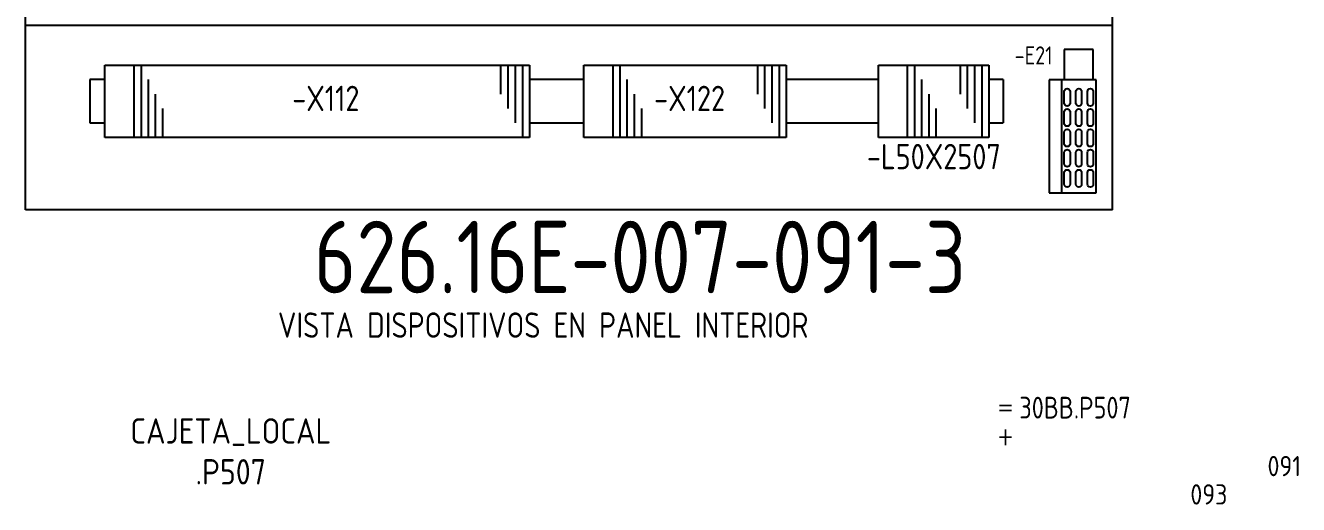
# Model space of a CAD drawing. Extents: x 10 to 656, y -396 to 292.
# Drawn here: x 238.2 to 413.9, y 5.6 to 71.8 of the extents above; entities that cross this region are included whole.
import ezdxf
from ezdxf.enums import TextEntityAlignment as Align

# ---------------------------------------------------------------- set-up
doc = ezdxf.new("R2010")
doc.units = 0
doc.header["$LTSCALE"] = 5
doc.header["$MEASUREMENT"] = 0
doc.layers.get('0').update_dxf_attribs({"linetype": 'CONTINUOUS'})
doc.layers.add('CART', color=7, linetype='CONTINUOUS')
doc.styles.add('DIN', font='DIN.shx', dxfattribs={"width": 0.85})
doc.styles.add('N', font='ROMANS', dxfattribs={"width": 0.85, "height": 3})

# ---------------------------------------------------------------- blocks, each defined once
blk = doc.blocks.new('E21')
at = {"color": 3}
for p, q in [((-17.08, 8.48), (-1.48, 8.48)), ((-17.08, 1.98), (-17.08, 8.48)), ((-1.48, 8.48), (-1.48, 1.98)), ((-21.28, 6.38), (-17.08, 6.38)), ((-21.28, 2.38), (-21.28, 6.38)), ((-17.08, 2.38), (-21.28, 2.38)), ((-1.48, 1.98), (-17.08, 1.98))]:
    blk.add_line(p, q, dxfattribs=at)
for p, q in [((-17.08, 6.78), (-1.48, 6.78)), ((-13.88, 6.38), (-15.48, 6.38)), ((-15.48, 5.58), (-13.88, 5.58)), ((-11.08, 6.38), (-12.68, 6.38)), ((-12.68, 5.58), (-11.08, 5.58)), ((-8.28, 6.38), (-9.88, 6.38)), ((-9.88, 5.58), (-8.28, 5.58)), ((-5.48, 6.38), (-7.08, 6.38)), ((-7.08, 5.58), (-5.48, 5.58)), ((-2.68, 6.38), (-4.28, 6.38)), ((-4.28, 5.58), (-2.68, 5.58)), ((-13.88, 4.78), (-15.48, 4.78)), ((-15.48, 3.98), (-13.88, 3.98)), ((-11.08, 4.78), (-12.68, 4.78)), ((-12.68, 3.98), (-11.08, 3.98)), ((-8.28, 4.78), (-9.88, 4.78)), ((-9.88, 3.98), (-8.28, 3.98)), ((-5.48, 4.78), (-7.08, 4.78)), ((-7.08, 3.98), (-5.48, 3.98)), ((-2.68, 4.78), (-4.28, 4.78)), ((-4.28, 3.98), (-2.68, 3.98)), ((-13.88, 3.18), (-15.48, 3.18)), ((-15.48, 2.38), (-13.88, 2.38)), ((-11.08, 3.18), (-12.68, 3.18)), ((-12.68, 2.38), (-11.08, 2.38)), ((-8.28, 3.18), (-9.88, 3.18)), ((-9.88, 2.38), (-8.28, 2.38)), ((-5.48, 3.18), (-7.08, 3.18)), ((-7.08, 2.38), (-5.48, 2.38)), ((-2.68, 3.18), (-4.28, 3.18)), ((-4.28, 2.38), (-2.68, 2.38))]:
    blk.add_line(p, q)
for centre, start, end in [((-15.48, 5.98), 90, 270), ((-13.88, 5.98), 270, 90), ((-12.68, 5.98), 90, 270), ((-11.08, 5.98), 270, 90), ((-9.88, 5.98), 90, 270), ((-8.28, 5.98), 270, 90), ((-7.08, 5.98), 90, 270), ((-5.48, 5.98), 270, 90), ((-4.28, 5.98), 90, 270), ((-2.68, 5.98), 270, 90), ((-15.48, 4.38), 90, 270), ((-13.88, 4.38), 270, 90), ((-12.68, 4.38), 90, 270), ((-11.08, 4.38), 270, 90), ((-9.88, 4.38), 90, 270), ((-8.28, 4.38), 270, 90), ((-7.08, 4.38), 90, 270), ((-5.48, 4.38), 270, 90), ((-4.28, 4.38), 90, 270), ((-2.68, 4.38), 270, 90), ((-15.48, 2.78), 90, 270), ((-13.88, 2.78), 270, 90), ((-12.68, 2.78), 90, 270), ((-11.08, 2.78), 270, 90), ((-9.88, 2.78), 90, 270), ((-8.28, 2.78), 270, 90), ((-7.08, 2.78), 90, 270), ((-5.48, 2.78), 270, 90), ((-4.28, 2.78), 90, 270), ((-2.68, 2.78), 270, 90)]:
    blk.add_arc(centre, 0.4, start, end)

msp = doc.modelspace()

# ---------------------------------------------------------------- linework, layer by layer
at = {"color": 3}
for p, q in [((238.17, 46.34), (238.17, 196.34)), ((388.17, 46.34), (388.17, 196.34)), ((388.17, 46.34), (238.17, 46.34))]:
    msp.add_line(p, q, dxfattribs=at)
for p, q in [((388.17, 71.81), (238.17, 71.81)), ((253.13, 66.34), (253.13, 56.34)), ((254.13, 66.34), (254.13, 56.34)), ((303.74, 66.34), (303.74, 62.34)), ((304.74, 66.34), (304.74, 60.34)), ((305.74, 66.34), (305.74, 58.34)), ((306.74, 66.34), (306.74, 56.34)), ((319.21, 66.34), (319.21, 56.34)), ((320.21, 66.34), (320.21, 56.34)), ((339.17, 66.34), (339.17, 62.34)), ((340.17, 66.34), (340.17, 60.34)), ((341.17, 66.34), (341.17, 58.34)), ((342.17, 66.34), (342.17, 56.34)), ((359.87, 66.34), (359.87, 56.34)), ((360.87, 66.34), (360.87, 56.34)), ((367.14, 66.34), (367.14, 62.34)), ((368.14, 66.34), (368.14, 60.34)), ((369.14, 66.34), (369.14, 58.34)), ((370.14, 66.34), (370.14, 56.34)), ((247.07, 64.34), (247.07, 58.34)), ((249.13, 64.34), (247.07, 64.34)), ((255.13, 56.34), (255.13, 64.34)), ((315.21, 64.34), (307.74, 64.34)), ((321.21, 56.34), (321.21, 64.34)), ((355.87, 64.34), (343.17, 64.34)), ((361.87, 56.34), (361.87, 64.34)), ((373.1, 64.34), (371.14, 64.34)), ((373.1, 64.34), (373.1, 58.34)), ((256.13, 56.34), (256.13, 62.34)), ((322.21, 56.34), (322.21, 62.34)), ((362.87, 56.34), (362.87, 62.34)), ((257.13, 56.34), (257.13, 60.34)), ((323.21, 56.34), (323.21, 60.34)), ((363.87, 56.34), (363.87, 60.34)), ((247.07, 58.34), (249.13, 58.34)), ((307.74, 58.34), (315.21, 58.34)), ((343.17, 58.34), (355.87, 58.34)), ((371.14, 58.34), (373.1, 58.34))]:
    msp.add_line(p, q)
at = {"color": 2}
for p, q in [((249.13, 66.34), (307.74, 66.34)), ((249.13, 56.34), (249.13, 66.34)), ((307.74, 66.34), (307.74, 56.34)), ((315.21, 66.34), (343.17, 66.34)), ((315.21, 56.34), (315.21, 66.34)), ((343.17, 66.34), (343.17, 56.34)), ((355.87, 66.34), (371.14, 66.34)), ((355.87, 56.34), (355.87, 66.34)), ((371.14, 66.34), (371.14, 56.34)), ((307.74, 56.34), (249.13, 56.34)), ((343.17, 56.34), (315.21, 56.34)), ((371.14, 56.34), (355.87, 56.34))]:
    msp.add_line(p, q, dxfattribs=at)

# ---------------------------------------------------------------- block references
at = {"linetype": 'Continuous', "xscale": -1, "rotation": 90}
msp.add_blockref('E21', (387.91, 47.2), dxfattribs=at)

# ---------------------------------------------------------------- texts
at = {"style": 'DIN', "width": 0.85}
msp.add_text('-E21', height=2.5, dxfattribs=at).set_placement((374.68, 66.42))
at = {"color": 2, "style": 'DIN', "width": 0.85}
for s, p in [('-X112', (279.62, 59.98)), ('-X122', (329.82, 59.98)), ('-L50X2507', (363.53, 51.95))]:
    msp.add_text(s, height=3.5, dxfattribs=at).set_placement(p, align=Align.CENTER)
at = {"color": 3, "style": 'DIN', "width": 0.85}
msp.add_text('VISTA DISPOSITIVOS EN PANEL INTERIOR', height=3.5, dxfattribs=at).set_placement((309.61, 28.68), align=Align.CENTER)
at = {"color": 2, "insert": (277.96, 44.83), "char_height": 10, "width": 111.0411, "attachment_point": 1, "style": 'DIN'}
msp.add_mtext('626.16E-007-091-3', dxfattribs=at)
at = {"layer": 'CART', "color": 3, "style": 'N', "width": 0.85}
for s, p in [('=', (372.24, 17.91)), ('+', (372.24, 13.87))]:
    msp.add_text(s, height=2.5, dxfattribs=at).set_placement(p)
at = {"layer": 'CART', "color": 3, "style": 'DIN', "width": 0.85}
msp.add_attdef('30BB.P507', text='', height=3, dxfattribs=at).set_placement((375.33, 16.63), align=Align.BOTTOM_LEFT)
at = {"layer": 'CART', "color": 2, "style": 'DIN', "width": 0.9, "flags": 1}
for tag, p in [('CAJETA_LOCAL', (266.5, 15.65)), ('.P507', (266.5, 10.17))]:
    msp.add_attdef(tag, text='', height=3.5, dxfattribs=at).set_placement(p, align=Align.MIDDLE)
msp.add_attdef('091', text='', height=2.8, dxfattribs=at).set_placement((414.2, 9.56), align=Align.RIGHT)
at = {"layer": 'CART', "color": 7, "style": 'DIN', "width": 0.9, "flags": 1}
msp.add_attdef('093', (398.93, 5.65), '', height=2.8, dxfattribs=at)

doc.saveas('drawing.dxf')
